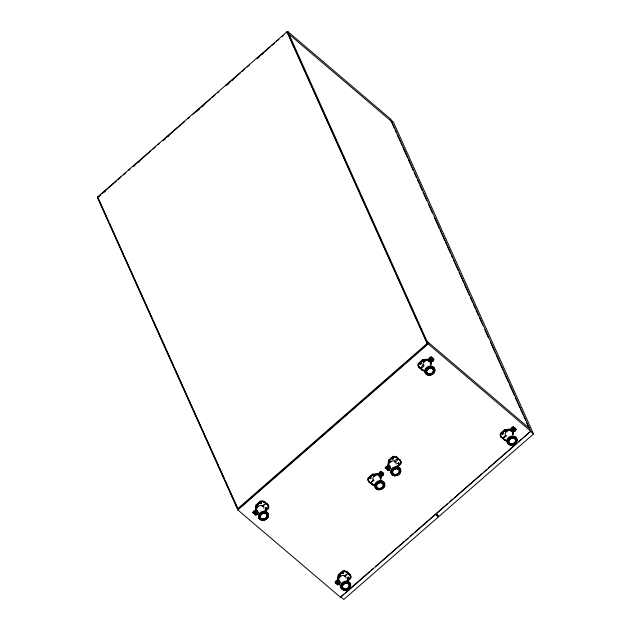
<?xml version="1.0" encoding="UTF-8"?>
<svg xmlns="http://www.w3.org/2000/svg" width="631" height="631" viewBox="0 0 631 631"><rect width="100%" height="100%" fill="white"/><g stroke="black" fill="none" stroke-linecap="round" stroke-linejoin="round"><path stroke-width="0.95" d="M378.15 474.07L380.651 471.46L383.435 473.274L383.656 474.386L381.179 476.547L380.761 479.86M428.244 359.583L430.744 356.972L433.529 358.787L433.749 359.899L431.273 362.06L430.855 365.373M510.416 429.49L512.916 426.887L515.701 428.694L515.921 429.806L513.445 431.967L513.129 434.451M265.548 510.747L268.356 508.113A4.354 3.478 -24.2 0 0 267.505 504.895L264.649 502.276A4.354 3.478 -24.2 0 0 260.903 501.582L256.525 505.226L255.894 510.195L253.425 512.356L253.323 513.161L253.039 511.986L256.036 509.801M253.039 511.986L253.323 513.161M253.528 512.987L253.425 512.356M347.153 581.443L350.655 578.39A4.614 3.691 -24.2 0 0 349.882 574.636L346.876 571.71A4.614 3.691 -24.2 0 0 342.507 571.094L338.311 574.762L337.68 579.739L335.203 581.892L335.495 583.068L335.589 582.263L338.066 580.11L338.697 575.133L343.075 571.497A4.354 3.478 -24.2 0 1 346.813 572.191L349.677 574.809A4.354 3.478 -24.2 0 1 350.528 578.02L347.034 581.246M335.203 581.892L335.495 583.068M335.692 582.894L335.589 582.263M380.588 477.825L380.801 476.168L383.435 473.274M380.619 478.953L380.935 476.468L383.703 473.865M385.817 468.076L388.16 465.623L385.683 467.776L385.588 468.581L385.296 467.405L388.294 465.221M385.296 467.405L385.588 468.581M385.793 468.407L385.683 467.776M430.713 364.466L431.028 361.981L433.363 359.528C433.844 358.55 431.951 357.075 430.965 357.485L428.496 359.646M433.497 359.828L433.797 359.378M433.481 359.299L433.529 358.787M512.758 434.688L513.192 431.888L515.535 429.435C516.008 428.457 514.123 426.982 513.137 427.4L510.66 429.553L504.895 430.161L500.73 433.978A4.354 3.478 -24.2 0 0 501.582 437.196L501.724 437.504A4.354 3.478 -24.2 0 1 500.864 434.278L505.029 430.46L510.794 429.853L513.855 427.495L513.516 426.84M515.669 429.735L515.969 429.293M515.701 428.694L514.415 430.295M253.299 512.577L255.776 510.416L256.139 504.847L260.343 501.188A4.614 3.691 -24.2 0 1 264.704 501.803L267.449 504.13A4.614 3.691 -24.2 0 1 268.459 505.825M253.559 512.648L256.028 510.495L256.525 505.226M335.471 582.492L337.948 580.331L338.311 574.762L338.808 574.912M335.724 582.563L338.2 580.41L338.697 575.133M380.162 477.793L380.39 475.979M385.565 467.997L388.041 465.844L388.791 460.646L388.294 465.923M430.579 364.174L430.894 361.681L433.363 359.528M512.743 434.081L513.058 431.596L515.535 429.435M265.517 507.663L265.974 508.192L266.534 507.584M342.317 573.327C344.321 572.325 341.623 574.857 343.106 572.64M397.885 463.501C399.896 462.499 397.199 465.031 398.682 462.815M265.406 507.608L265.761 508.294L266.621 507.868M392.151 458.516L392.719 457.956L393.413 458.201M264.736 511.039L268.222 507.813A4.354 3.478 -24.2 0 0 267.37 504.595L264.657 502.284M381.25 471.412L381.589 472.067L378.537 474.425L372.771 475.033L368.599 478.85A4.354 3.478 -24.2 0 0 369.45 482.068M426.572 359.844L422.731 360.246L418.558 364.063A4.354 3.478 -24.2 0 0 419.41 367.281L422.257 369.892A4.354 3.478 -24.2 0 0 424.876 370.752M431.549 357.28L428.63 359.938L422.865 360.546L418.692 364.363A4.354 3.478 -24.2 0 0 419.544 367.581M346.908 580.954L350.394 577.728A4.354 3.478 -24.2 0 0 349.542 574.51M397.002 466.467L400.488 463.241A4.354 3.478 -24.2 0 0 399.636 460.023L396.923 457.712A4.354 3.478 -24.2 0 0 393.925 456.876M397.136 466.759L400.622 463.533A4.354 3.478 -24.2 0 0 399.77 460.322L399.628 460.015M428.212 361.24L431.904 358.526L429.048 361.61M393.413 458.627L392.711 459.068L392.151 458.666M502.213 433.118L502.489 434.025L503.309 433.229M378.955 476.097C384.279 473.242 381.227 471.089 378.269 475.514M502.331 433.166L502.631 433.907L503.144 433.197M97.466 197.101L287.018 31.763L427.629 343.934L238.076 509.28L97.466 197.101L97.979 197.542M99.666 195.649L97.442 197.59L237.808 509.927L340.519 597.312L530.876 431.273L390.51 118.936L287.799 31.55L286.316 32.844M101.883 193.717L116.703 180.789M118.178 179.504L121.144 176.917M123.368 174.976L125.585 173.044M128.55 170.457L130.033 169.163M132.991 166.576L150.77 151.077M152.994 149.137L155.218 147.197M158.176 144.609L159.659 143.324M163.366 140.09L181.136 124.583M182.619 123.29L184.844 121.357M187.801 118.77L189.284 117.476M192.991 114.25L210.77 98.744M212.245 97.45L215.21 94.863M217.435 92.931L218.91 91.637M225.582 85.824L240.395 72.896M241.878 71.603L244.836 69.024M247.06 67.083L249.284 65.143M256.691 58.683L270.021 47.057M271.504 45.763L274.461 43.176M276.686 41.244L278.91 39.303M281.868 36.716L283.351 35.423M99.453 196.249L100.936 194.955M103.902 192.376L105.377 191.083M133.52 166.537L134.995 165.243M137.96 162.664L139.443 161.37M163.137 140.705L165.354 138.765M167.578 136.824L169.061 135.539M197.195 110.993L199.42 109.053M202.377 106.473L203.86 105.18M226.813 85.161L229.037 83.221M231.995 80.634L233.478 79.348M257.172 58.675L259.396 56.743M261.613 54.802L263.095 53.509M237.564 508.838L427.116 343.501L287.018 31.763M237.808 509.927L428.165 343.887L287.799 31.55M418.605 366.666A4.614 3.691 -24.2 0 1 418.306 363.401L422.502 359.741L428.268 359.134L428.63 359.938M256.643 505.005L260.571 501.574M419.41 363.022L422.683 360.167M256.407 505.447L260.611 501.779A4.614 3.691 -24.2 0 1 264.973 502.394L267.718 504.729A4.614 3.691 -24.2 0 1 268.483 508.483L265.683 510.921M424.844 370.973A4.614 3.691 -24.2 0 1 422.076 370.081L419.339 367.747A4.614 3.691 -24.2 0 1 418.574 363.992L422.77 360.333L428.536 359.725L431.683 357.58M256.659 505.518L261.037 501.882A4.354 3.478 -24.2 0 1 264.783 502.576M260.343 503.254L260.737 502.907M420.301 363.724C421.784 362.596 420.806 365.31 419.923 363.898M419.489 366.816L419.071 367.155A4.614 3.691 -24.2 0 1 418.826 366.919M253.394 512.688L255.232 514.596L258.292 512.238M256.904 510.582L254.75 513.058L257.59 511.165M261.999 506.141L265.541 503.641L262.685 506.717M423.961 364.86C419.457 366.824 420.79 370.145 423.945 366.059M257.014 513.232L255.776 514.312L256.044 514.912L258.513 512.751L258.253 512.151M267.031 504.469L267.434 504.122L267.718 504.729M422.076 370.081L421.792 369.474L422.454 369.324M431.628 360.924L432.866 359.844M258.426 512.538L255.366 514.896L256.044 514.912M265.817 507.916C268.159 507.395 264.484 509.28 266.187 507.584M265.138 509.974L267.11 508.263M368.733 481.406A4.614 3.691 -24.2 0 1 368.212 477.888L372.408 474.228L378.174 473.621L378.537 474.425M397.948 466.348L400.748 463.903A4.614 3.691 -24.2 0 0 399.975 460.149L396.97 457.223A4.614 3.691 -24.2 0 0 392.6 456.607L388.404 460.275L388.041 465.844M368.662 478.085L371.28 475.798M390.873 458.713L388.877 460.669L388.404 460.275L388.672 460.867L393.168 457.01A4.354 3.478 -24.2 0 1 393.547 456.923M375.153 485.436A4.614 3.691 -24.2 0 1 371.982 484.569L369.245 482.234A4.614 3.691 -24.2 0 1 368.48 478.479L372.637 474.741M388.925 460.945L393.302 457.309A4.354 3.478 -24.2 0 1 397.041 457.996L399.762 460.307M370.208 478.211C372.55 477.691 368.875 479.576 370.578 477.88M392.6 458.674C394.943 458.161 391.267 460.046 392.979 458.343M396.583 457.585L396.986 457.238M372.59 474.654L378.403 474.133L380.872 471.972C382.236 471.578 383.388 473.266 383.656 474.386M385.659 468.107L387.828 470.142L390.684 467.957M373.173 479.962L371.012 482.431L373.852 480.546M389.863 465.394C385.36 467.366 386.693 470.679 389.855 466.593M394.265 461.561C397.42 457.025 400.204 459.392 394.832 462.223M370.35 482.81L370.949 482.281M397.743 458.911L398.342 458.39M371.982 484.569L372.101 483.614M387.828 470.142L388.302 470.332L390.778 468.17M390.55 467.658L387.434 469.779L387.702 470.379M398.082 463.335L398.476 462.988M397.68 465.749L399.076 464.526M507.008 440.888A4.614 3.691 -24.2 0 1 504.248 439.988L501.243 437.062A4.614 3.691 -24.2 0 1 500.47 433.308L504.674 429.648L510.44 429.041L510.794 429.853M338.579 575.354L342.775 571.694A4.614 3.691 -24.2 0 1 347.145 572.309L349.882 574.636M501.527 437.669L501.511 437.662A4.614 3.691 -24.2 0 1 500.738 433.907L504.942 430.239L510.708 429.64L513.855 427.495M338.831 575.433L343.209 571.796A4.354 3.478 -24.2 0 1 346.947 572.491L349.669 574.794M342.507 573.161L342.909 572.814M502.473 433.631C504.816 433.118 501.132 435.004 502.844 433.3M335.566 582.594L337.404 584.511L340.456 582.145M339.076 580.496L336.915 582.965L339.754 581.08M344.171 576.048L347.713 573.547L344.857 576.631M505.431 435.382L502.607 438.229M510.534 430.934L514.076 428.441L511.22 431.517M336.922 582.76L339.62 584.984L338.863 583.517L335.905 581.119L336.922 582.76L336.252 583.344L337.609 584.866L340.685 582.658M347.649 573.398L348.249 572.877M514.005 428.291L514.604 427.763M506.117 435.966L503.901 437.882L503.136 437.622M340.59 582.445L337.609 584.866M347.989 577.822L348.383 577.475M347.31 579.889L349.274 578.17M343.674 594.252L340.724 596.831L343.8 599.45L438.379 516.955L437.173 514.257M345.157 592.959L369.537 571.694M371.02 570.4L373.236 568.468M375.453 566.535L378.403 563.956M379.886 562.671L404.266 541.398M405.741 540.112L407.957 538.18M410.174 536.247L413.131 533.668M414.614 532.375L435.303 514.328L438.379 516.955M447.718 503.499L435.903 513.808L438.979 516.426L533.558 433.931L393.389 122.043L390.305 119.425L394.351 128.409M449.935 501.558L452.892 498.987M454.375 497.693L482.447 473.203M483.93 471.917L486.88 469.338M488.362 468.044L516.434 443.554M518.658 441.621L521.608 439.042M523.091 437.756L530.474 431.312L533.558 433.931M370.066 477.746L370.933 477.998L370.113 478.448M260.287 502.591C258.749 503.806 262.078 503.893 260.942 502.576M370.089 477.588L371.067 477.951L370.066 478.566M420.404 363.117C418.937 364.008 421.768 364.284 420.798 363.133M392.837 456.994L393.066 456.931A4.07 3.258 -24.2 0 1 393.421 456.852M420.672 363.393C419 364.174 421.847 364.347 420.972 363.093M424.726 359.954L426.485 359.765M507.781 429.774L504.674 429.648L505.029 430.46M372.676 474.82L378.442 474.212L381.589 472.067M337.34 584.274L338.208 584.819M374.491 476.571C371.651 476.042 374.309 473.558 375.051 476.082M397.877 463.659L398.682 463.548L398.887 462.862M342.302 573.492L343.106 573.374L343.319 572.688M424.324 362.044C421.958 361.445 424.182 359.299 425.026 361.287M390.226 462.578C387.868 461.979 390.092 459.833 390.928 461.821M340.133 577.065C337.695 576.387 340.133 574.305 340.906 576.395M346.23 571.875L346.892 571.725L347.16 572.317M421.792 369.474L421.808 369.482A4.614 3.691 -24.2 0 0 422.384 369.876M399.975 460.149L397.238 457.822A4.614 3.691 -24.2 0 0 392.868 457.207M371.698 483.961L371.714 483.969A4.614 3.691 -24.2 0 0 371.99 484.182M386.346 466.79C385.036 467.082 391.622 472.864 389.098 469.188M288.998 34.224L391.709 121.617M426.958 341.205L529.677 428.591M428.165 343.887L530.876 431.273M427.116 343.501L427.629 343.934M422.967 360.135L422.502 359.741L422.865 360.546M506.393 431.896C504.074 431.139 506.598 429.261 507.269 431.281M419.418 367.289L422.273 369.9M501.59 437.204L504.295 439.507A4.354 3.478 -24.2 0 0 506.914 440.359M507.048 440.659A4.354 3.478 -24.2 0 1 504.445 439.807L501.259 437.078L501.424 436.51A4.07 3.258 -24.2 0 1 501.227 436.281M386.945 467.295L389.027 469.109M385.249 467.926L386.346 468.857M373.26 474.954L372.408 474.228L372.771 475.033M369.324 481.776L372.18 484.387A4.354 3.478 -24.2 0 0 375.161 485.215M368.993 481.658L372.164 484.379M258.663 506.393L257.062 505.723L257.866 507.095M256.612 505.25L256.139 504.847L255.776 510.416M252.992 512.506L255.437 514.951M349.432 574.596L349.598 574.029A4.614 3.691 -24.2 0 1 350.513 577.452M395.156 130.207L396.371 132.904M397.175 134.703L400.007 140.997M400.811 142.795L402.026 145.485M402.83 147.283L407.681 158.073M408.486 159.872L413.337 170.654M414.141 172.452L416.563 177.847M417.375 179.646L418.992 183.242M419.796 185.033L422.218 190.428M423.03 192.226L426.666 200.319M428.686 204.807L432.322 212.899M434.341 217.395L439.184 228.177M439.996 229.976L444.839 240.766M445.652 242.556L446.858 245.254M447.671 247.052L450.495 253.346M451.307 255.145L452.514 257.842M453.326 259.641L458.169 270.423M458.982 272.221L463.824 283.003M464.637 284.802L469.48 295.592M470.292 297.39L472.714 302.777M473.518 304.576L475.135 308.173M475.948 309.971L478.369 315.366M479.174 317.164L482.81 325.249M484.829 329.745L488.465 337.837M490.484 342.325L495.335 353.115M496.14 354.914L503.01 370.192M503.814 371.99L508.665 382.772M509.469 384.571L514.32 395.361M515.125 397.159L519.976 407.942M520.78 409.74L523.209 415.135M524.014 416.933L525.631 420.522M526.435 422.32L528.865 427.715M515.559 429.104L515.921 429.806M512.916 426.887L513.271 427.7M513.177 431.375L513.445 431.967M503.964 439.381L504.248 439.988M500.47 433.308L500.738 433.907M433.394 359.197L433.749 359.899M431.344 356.925L431.612 357.525M430.744 356.972L431.099 357.785M431.005 361.46L431.273 362.06M418.306 363.401L418.574 363.992M419.071 367.155L419.355 367.763M400.748 463.903L400.48 463.312A4.614 3.691 -24.2 0 0 400.606 462.965M396.97 457.223L397.254 457.83M392.6 456.607L392.987 457.396M388.033 469.74L388.302 470.332M380.651 471.46L381.006 472.272M380.911 475.948L381.179 476.547M368.701 478.582L368.465 478.558A4.354 3.478 -24.2 0 0 369.316 481.768L369.458 482.076M368.212 477.888L368.48 478.479M368.977 481.642L369.261 482.25M350.386 577.799L350.655 578.39M342.507 571.094L342.893 571.883M337.68 579.739L337.948 580.331M268.214 507.884L268.483 508.483M264.704 501.803L264.988 502.41M260.343 501.188L260.721 501.976M98.381 198.442L108.879 221.796M109.684 223.595L123.408 254.135M124.22 255.934L173.88 366.437M174.684 368.236L204.16 433.812M204.972 435.611L218.697 466.159M219.501 467.95L224.352 478.732M225.157 480.53L238.076 509.28M343.012 589.441A5.158 4.125 -24.2 0 1 342.712 582.279A5.158 4.125 -24.2 0 1 350.473 584.061M350.102 586.451A5.158 4.125 -24.2 0 1 349.85 586.917M345.133 589.701A5.158 4.125 -24.2 0 1 344.037 589.677M343.327 571.339A4.07 3.258 -24.2 0 1 345.062 571.37M349.929 575.33A4.07 3.258 -24.2 0 1 350.11 575.89M350.095 577.097A4.07 3.258 -24.2 0 1 350.008 577.404M339.935 581.214A3.802 3.037 -24.2 0 1 341.111 575.827A3.802 3.037 -24.2 0 1 346.119 578.272M376.21 488.465A5.158 4.125 -24.2 0 1 377.803 481.153A5.158 4.125 -24.2 0 1 384.61 484.474M383.64 486.824A5.158 4.125 -24.2 0 1 383.277 487.242M382.425 487.984A5.158 4.125 -24.2 0 1 381.944 488.299M377.109 488.907A5.158 4.125 -24.2 0 1 376.636 488.709M368.804 480.617A4.07 3.258 -24.2 0 1 368.48 479.797M374.207 484.411A4.07 3.258 -24.2 0 1 373.536 484.316M372.613 484.529A4.614 3.691 -24.2 0 1 372.29 484.371M375.027 484.916A4.354 3.478 -24.2 0 1 372.045 484.087M373.749 480.459A3.802 3.037 -24.2 0 1 375.603 475.127A3.802 3.037 -24.2 0 1 380.162 478.093M426.73 374.222A5.158 4.125 -24.2 0 1 425.389 368.859A5.158 4.125 -24.2 0 1 431.73 366.185A5.158 4.125 -24.2 0 1 434.491 370.957M434.041 371.896A5.158 4.125 -24.2 0 1 433.734 372.337M432.969 373.142A5.158 4.125 -24.2 0 1 432.519 373.497M430.445 374.483A5.158 4.125 -24.2 0 1 429.892 374.609M428.228 374.656A5.158 4.125 -24.2 0 1 427.7 374.562M418.653 365.594A4.07 3.258 -24.2 0 1 418.534 365.018M418.542 364.41A4.07 3.258 -24.2 0 1 418.676 363.795M423.795 370.334A4.614 3.691 -24.2 0 1 422.707 370.034M425.12 370.429A4.354 3.478 -24.2 0 1 422.139 369.6M423.843 365.972A3.802 3.037 -24.2 0 1 425.696 360.64A3.802 3.037 -24.2 0 1 430.255 363.606M391.472 473.897A5.158 4.125 -24.2 0 1 394.888 466.798A5.158 4.125 -24.2 0 1 400.393 471.491M399.944 472.43A5.158 4.125 -24.2 0 1 399.636 472.871M396.899 474.843A5.158 4.125 -24.2 0 1 396.347 475.017M393.602 475.096A5.158 4.125 -24.2 0 1 392.632 474.757M392.206 474.512A5.158 4.125 -24.2 0 1 391.819 474.228M395.471 456.97A4.07 3.258 -24.2 0 1 396.063 457.223M399.723 460.338A4.07 3.258 -24.2 0 1 400.022 460.843M399.707 459.557A4.614 3.691 -24.2 0 1 400.764 462.271M389.745 466.506A3.802 3.037 -24.2 0 1 391.599 461.174A3.802 3.037 -24.2 0 1 396.158 464.14M390.344 466.901A3.802 3.037 -24.2 0 1 390.029 466.719M258.923 518.106A5.158 4.125 -24.2 0 1 262.07 511.552A5.158 4.125 -24.2 0 1 268.356 514.62M268.128 516.063A5.158 4.125 -24.2 0 1 267.938 516.544M267.678 517.002A5.158 4.125 -24.2 0 1 267.37 517.452M265.683 518.927A5.158 4.125 -24.2 0 1 265.17 519.195M264.089 519.597A5.158 4.125 -24.2 0 1 263.529 519.715M262.409 519.802A5.158 4.125 -24.2 0 1 261.344 519.676M260.374 519.337A5.158 4.125 -24.2 0 1 259.94 519.092M259.554 518.8A5.158 4.125 -24.2 0 1 259.215 518.469M263.513 501.661A4.07 3.258 -24.2 0 1 264.066 501.968M267.986 506.275A4.07 3.258 -24.2 0 1 267.978 506.874M267.268 504.69A4.07 3.258 -24.2 0 1 267.623 505.155M268.506 506.165A4.614 3.691 -24.2 0 1 268.498 506.851M257.763 511.299A3.802 3.037 -24.2 0 1 258.939 505.912A3.802 3.037 -24.2 0 1 263.955 508.357M508.081 443.601A5.158 4.125 -24.2 0 1 508.097 438.04A5.158 4.125 -24.2 0 1 514.557 436.305A5.158 4.125 -24.2 0 1 516.466 441.345M516.213 441.803A5.158 4.125 -24.2 0 1 515.906 442.244M515.543 442.662A5.158 4.125 -24.2 0 1 515.141 443.057M512.057 444.516A5.158 4.125 -24.2 0 1 510.4 444.563M508.901 444.137A5.158 4.125 -24.2 0 1 508.468 443.893M500.706 434.925A4.07 3.258 -24.2 0 1 500.691 434.625M506.346 440.288A4.614 3.691 -24.2 0 1 505.226 440.075M504.555 439.791A4.614 3.691 -24.2 0 1 503.98 439.397M506.299 436.1A3.802 3.037 -24.2 0 1 507.474 430.713A3.802 3.037 -24.2 0 1 512.482 433.158M347.531 577.665C348.762 579.558 349.148 575.677 347.531 577.665M253.733 511.213C256.028 516.434 260.437 515.827 253.749 511.197M379.602 472.217C381.881 477.415 386.282 476.855 379.617 472.201M429.695 357.73C431.959 362.904 436.392 362.375 429.711 357.706M511.867 427.637C514.02 432.685 518.729 432.503 511.883 427.621M260.043 503.002C260.627 504.697 261.62 501.621 260.043 503.002M260.177 503.293C260.761 504.989 261.755 501.921 260.177 503.293M347.689 577.57C348.273 579.266 349.274 576.198 347.689 577.57M347.823 577.87C348.407 579.566 349.408 576.489 347.823 577.87M392.308 458.421C392.892 460.117 393.886 457.049 392.308 458.421M344.96 589.078A3.534 2.824 -24.2 0 0 349.164 584.921A3.534 2.824 -24.2 0 0 343.445 584.424A3.534 2.824 -24.2 0 0 344.96 589.078M344.928 589.007A3.534 2.824 -24.2 0 0 349.132 584.842A3.534 2.824 -24.2 0 0 343.414 584.345A3.534 2.824 -24.2 0 0 344.928 589.007M344.857 589.236A3.802 3.037 -24.2 0 0 349.385 584.748A3.802 3.037 -24.2 0 0 343.225 584.219A3.802 3.037 -24.2 0 0 344.857 589.236M344.897 589.307A3.802 3.037 -24.2 0 0 349.416 584.827A3.802 3.037 -24.2 0 0 343.256 584.29A3.802 3.037 -24.2 0 0 344.897 589.307M344.487 590.293A5.158 4.125 -24.2 0 0 350.623 584.203A5.158 4.125 -24.2 0 0 342.262 583.478A5.158 4.125 -24.2 0 0 344.487 590.293M344.621 590.214A4.89 3.912 -24.2 0 0 350.442 584.448A4.89 3.912 -24.2 0 0 342.515 583.762A4.89 3.912 -24.2 0 0 344.621 590.214M379.057 488.544A3.534 2.824 -24.2 0 0 383.262 484.387A3.534 2.824 -24.2 0 0 377.543 483.89A3.534 2.824 -24.2 0 0 379.057 488.544M379.026 488.473A3.534 2.824 -24.2 0 0 383.23 484.308A3.534 2.824 -24.2 0 0 377.512 483.811A3.534 2.824 -24.2 0 0 379.026 488.473M378.955 488.702A3.802 3.037 -24.2 0 0 383.482 484.214A3.802 3.037 -24.2 0 0 377.322 483.677A3.802 3.037 -24.2 0 0 378.955 488.702A3.802 3.037 -24.2 0 0 383.514 484.292A3.802 3.037 -24.2 0 0 377.354 483.756A3.802 3.037 -24.2 0 0 378.994 488.773M378.584 489.759A5.158 4.125 -24.2 0 0 384.721 483.669A5.158 4.125 -24.2 0 0 376.36 482.944A5.158 4.125 -24.2 0 0 378.584 489.759M378.718 489.68A4.89 3.912 -24.2 0 0 384.539 483.914A4.89 3.912 -24.2 0 0 376.612 483.228A4.89 3.912 -24.2 0 0 378.718 489.68M429.151 374.057A3.534 2.824 -24.2 0 0 433.355 369.9A3.534 2.824 -24.2 0 0 427.637 369.403A3.534 2.824 -24.2 0 0 429.151 374.057M429.119 373.986A3.534 2.824 -24.2 0 0 433.323 369.821A3.534 2.824 -24.2 0 0 427.605 369.324A3.534 2.824 -24.2 0 0 429.119 373.986M429.048 374.207A3.802 3.037 -24.2 0 0 433.576 369.727A3.802 3.037 -24.2 0 0 427.416 369.19A3.802 3.037 -24.2 0 0 429.048 374.207M429.088 374.286A3.802 3.037 -24.2 0 0 433.607 369.805A3.802 3.037 -24.2 0 0 427.447 369.269A3.802 3.037 -24.2 0 0 429.088 374.286M428.678 375.271A5.158 4.125 -24.2 0 0 434.814 369.182A5.158 4.125 -24.2 0 0 426.453 368.457A5.158 4.125 -24.2 0 0 428.678 375.271M428.812 375.193A4.89 3.912 -24.2 0 0 434.633 369.427A4.89 3.912 -24.2 0 0 426.706 368.741A4.89 3.912 -24.2 0 0 428.812 375.193M395.053 474.591A3.534 2.824 -24.2 0 0 399.257 470.434A3.534 2.824 -24.2 0 0 393.539 469.937A3.534 2.824 -24.2 0 0 395.053 474.591M395.022 474.52A3.534 2.824 -24.2 0 0 399.226 470.355A3.534 2.824 -24.2 0 0 393.507 469.858A3.534 2.824 -24.2 0 0 395.022 474.52M394.959 474.749A3.802 3.037 -24.2 0 0 399.478 470.261A3.802 3.037 -24.2 0 0 393.318 469.724A3.802 3.037 -24.2 0 0 394.959 474.749M394.99 474.82A3.802 3.037 -24.2 0 0 399.51 470.34A3.802 3.037 -24.2 0 0 393.35 469.803A3.802 3.037 -24.2 0 0 394.99 474.82M394.58 475.806A5.158 4.125 -24.2 0 0 400.717 469.716A5.158 4.125 -24.2 0 0 392.356 468.991A5.158 4.125 -24.2 0 0 394.58 475.806M394.714 475.727A4.89 3.912 -24.2 0 0 400.535 469.961A4.89 3.912 -24.2 0 0 392.608 469.275A4.89 3.912 -24.2 0 0 394.714 475.727M262.796 519.171A3.534 2.824 -24.2 0 0 266.992 515.006A3.534 2.824 -24.2 0 0 261.273 514.51A3.534 2.824 -24.2 0 0 262.796 519.171M262.764 519.092A3.534 2.824 -24.2 0 0 266.96 514.935A3.534 2.824 -24.2 0 0 261.242 514.439A3.534 2.824 -24.2 0 0 262.764 519.092M262.693 519.321A3.802 3.037 -24.2 0 0 267.213 514.841A3.802 3.037 -24.2 0 0 261.053 514.304A3.802 3.037 -24.2 0 0 262.693 519.321M262.725 519.4A3.802 3.037 -24.2 0 0 267.252 514.912A3.802 3.037 -24.2 0 0 261.092 514.375A3.802 3.037 -24.2 0 0 262.725 519.4M262.315 520.378A5.158 4.125 -24.2 0 0 268.459 514.297A5.158 4.125 -24.2 0 0 260.09 513.571A5.158 4.125 -24.2 0 0 262.315 520.378M262.449 520.299A4.89 3.912 -24.2 0 0 268.27 514.541A4.89 3.912 -24.2 0 0 260.343 513.847A4.89 3.912 -24.2 0 0 262.449 520.299M511.323 443.972A3.534 2.824 -24.2 0 0 515.527 439.807A3.534 2.824 -24.2 0 0 509.809 439.31A3.534 2.824 -24.2 0 0 511.323 443.972M511.291 443.893A3.534 2.824 -24.2 0 0 515.495 439.736A3.534 2.824 -24.2 0 0 509.769 439.239A3.534 2.824 -24.2 0 0 511.291 443.893M511.22 444.121A3.802 3.037 -24.2 0 0 515.748 439.641A3.802 3.037 -24.2 0 0 509.588 439.105A3.802 3.037 -24.2 0 0 511.22 444.121A3.802 3.037 -24.2 0 0 515.779 439.712A3.802 3.037 -24.2 0 0 509.619 439.176A3.802 3.037 -24.2 0 0 511.252 444.192M510.842 445.178A5.158 4.125 -24.2 0 0 516.986 439.097A5.158 4.125 -24.2 0 0 508.625 438.371A5.158 4.125 -24.2 0 0 510.842 445.178M510.976 445.1A4.89 3.912 -24.2 0 0 516.797 439.334A4.89 3.912 -24.2 0 0 508.878 438.648A4.89 3.912 -24.2 0 0 510.976 445.1"/></g></svg>
